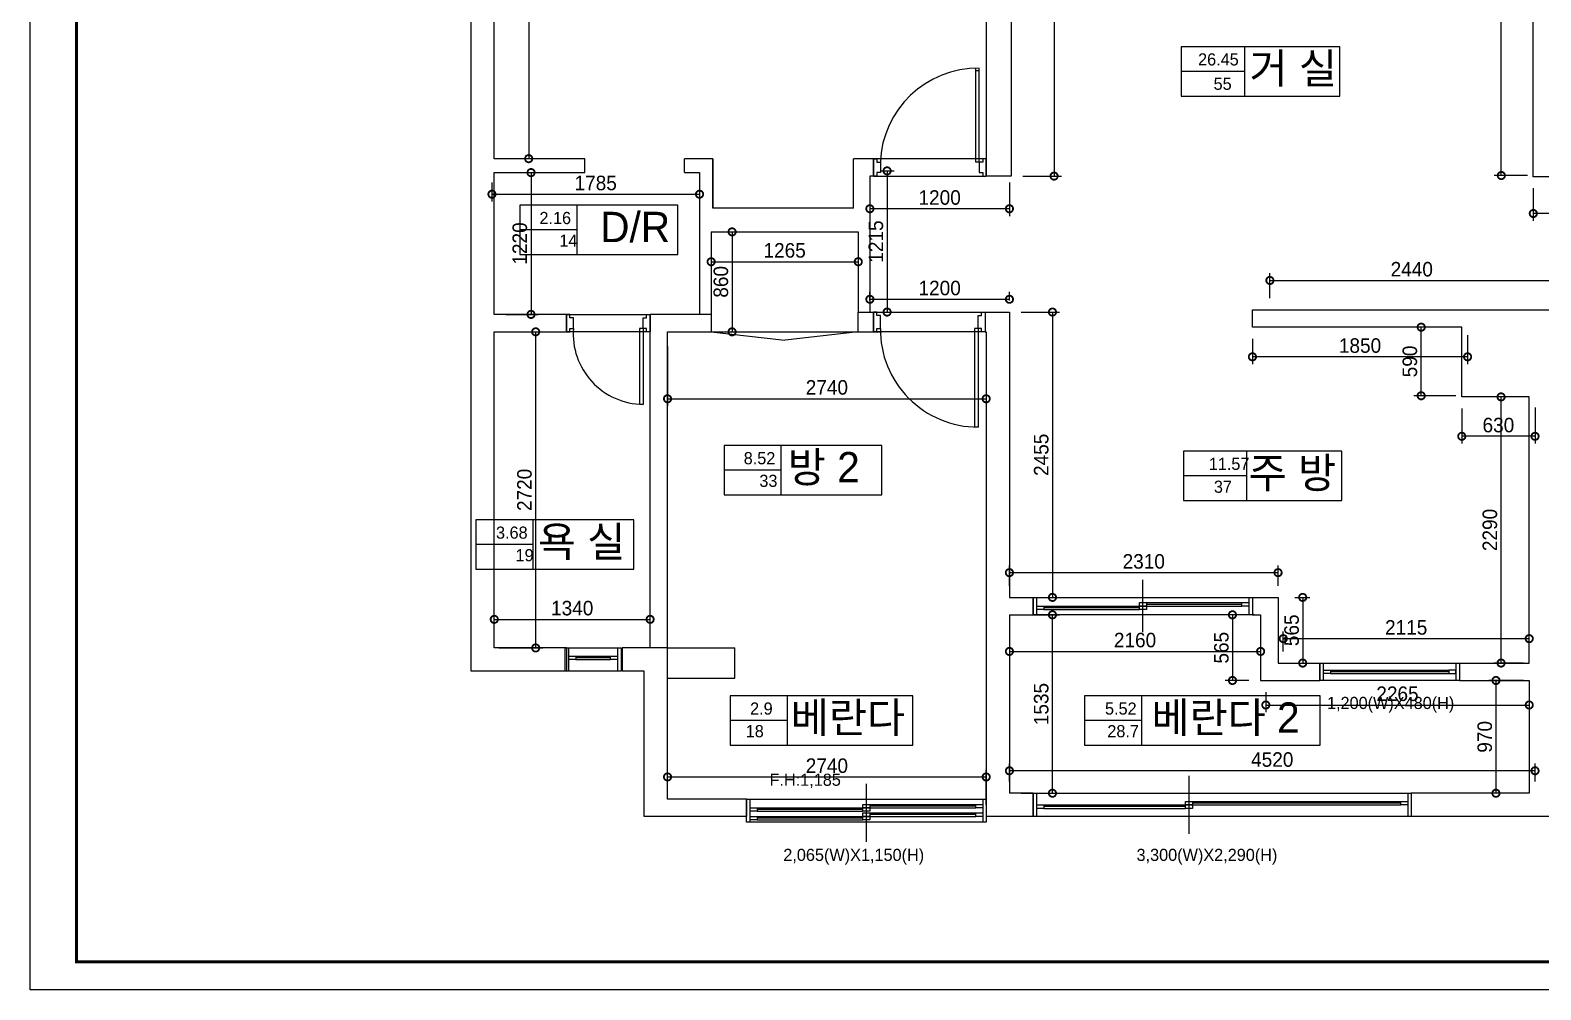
# Model space of a CAD drawing. Header units: inches. Extents: x 88414 to 587042, y -693500 to 27778.
# Drawn here: x 88414 to 101404, y -3468 to 4789 of the extents above; entities that cross this region are included whole.
import ezdxf

# ---------------------------------------------------------------- set-up
doc = ezdxf.new("R2010")
doc.units = ezdxf.units.IN
doc.header["$LTSCALE"] = 50
doc.header["$MEASUREMENT"] = 0
for name, color, linetype in [('TB', 7, 'Continuous'), ('가구', 1, 'Continuous'), ('도면층2', 2, 'Continuous'), ('도면층4', 4, 'Continuous'), ('도면층5', 5, 'Continuous'), ('도면층8', 8, 'Continuous'), ('치수', 7, 'Continuous'), ('텍스트', 4, 'Continuous')]:
    doc.layers.add(name, color=color, linetype=linetype)
doc.styles.add('스타일1', font='HY울릉도M.TTF')
doc.styles.add('휴먼엑스포', font='Expo M.ttf')
doc.dimstyles.new('50', dxfattribs={"dimscale": 50, "dimtxt": 2.5, "dimasz": 2.5, "dimexe": 1.25, "dimexo": 2, "dimtad": 1, "dimtxsty": '스타일1', "dimblk": 'DOTSMALL', "dimcen": 2.5, "dimclrd": 1, "dimclre": 1, "dimclrt": 2, "dimadec": 0, "dimazin": 0, "dimtfac": 1, "dimtix": 1, "dimtmove": 0, "dimatfit": 3, "dimldrblk": 'DOTSMALL', "dimfxl": 0, "dimarcsym": 0})

# ---------------------------------------------------------------- blocks, each defined once
blk = doc.blocks.new('_DOTSMALL')
at = {"color": 0, "linetype": 'ByBlock', "const_width": 0.5}
blk.add_lwpolyline([(-0.0625, 0, 1), (0.0625, 0, 1)], format="xyb", close=True, dxfattribs=at)
blk = doc.blocks.new('*D11')
at = {"layer": 'Defpoints', "color": 0}
for p in [(101340, 3529), (102980, 3539), (101340, 3212)]:
    blk.add_point(p, dxfattribs=at)
at = {"layer": '치수', "color": 1, "lineweight": -2}
for p, q in [((101340, 3429), (101340, 3150)), ((102980, 3439), (102980, 3150)), ((102980, 3212), (101340, 3212))]:
    blk.add_line(p, q, dxfattribs=at)
at = {"layer": '치수', "color": 1, "lineweight": -2, "xscale": 125, "yscale": 125, "zscale": 125, "rotation": 180}
blk.add_blockref('_DOTSMALL', (101340, 3212), dxfattribs=at)
at = {"layer": '치수', "color": 1, "lineweight": -2, "xscale": 125, "yscale": 125, "zscale": 125}
blk.add_blockref('_DOTSMALL', (102980, 3212), dxfattribs=at)
at = {"layer": '치수', "color": 2, "insert": (102160, 3309), "char_height": 125, "attachment_point": 5, "style": '스타일1'}
blk.add_mtext('1640', dxfattribs=at)
blk = doc.blocks.new('*D12')
at = {"layer": 'Defpoints', "color": 0}
for p in [(101065, 7019), (101340, 7019), (101390, 3539)]:
    blk.add_point(p, dxfattribs=at)
at = {"layer": '치수', "color": 1, "lineweight": -2}
for p, q in [((101240, 7019), (101003, 7019)), ((101065, 3539), (101065, 7019)), ((101290, 3539), (101003, 3539))]:
    blk.add_line(p, q, dxfattribs=at)
at = {"layer": '치수', "color": 1, "lineweight": -2, "xscale": 125, "yscale": 125, "zscale": 125}
for p, rotation in [((101065, 7019), 90), ((101065, 3539), 270)]:
    blk.add_blockref('_DOTSMALL', p, dxfattribs=dict(at, rotation=rotation))
at = {"layer": '치수', "color": 2, "insert": (100969, 5279), "char_height": 125, "attachment_point": 5, "rotation": 90, "style": '스타일1'}
blk.add_mtext('3480', dxfattribs=at)
blk = doc.blocks.new('*D14')
at = {"layer": 'Defpoints', "color": 0}
for p in [(96835, 7019), (96850, 3534), (97219, 3534)]:
    blk.add_point(p, dxfattribs=at)
at = {"layer": '치수', "color": 1, "lineweight": -2}
for p, q in [((96935, 7019), (97282, 7019)), ((97219, 7019), (97219, 3534)), ((96950, 3534), (97282, 3534))]:
    blk.add_line(p, q, dxfattribs=at)
at = {"layer": '치수', "color": 1, "lineweight": -2, "xscale": 125, "yscale": 125, "zscale": 125}
for p, rotation in [((97219, 7019), 90), ((97219, 3534), 270)]:
    blk.add_blockref('_DOTSMALL', p, dxfattribs=dict(at, rotation=rotation))
at = {"layer": '치수', "color": 2, "insert": (97123, 5276), "char_height": 125, "attachment_point": 5, "rotation": 90, "style": '스타일1'}
blk.add_mtext('3485', dxfattribs=at)
blk = doc.blocks.new('*D15')
at = {"layer": 'Defpoints', "color": 0}
for p in [(95635, 3534), (96835, 3579), (95635, 3253)]:
    blk.add_point(p, dxfattribs=at)
at = {"layer": '치수', "color": 1, "lineweight": -2}
for p, q in [((95635, 3434), (95635, 3190)), ((96835, 3479), (96835, 3190)), ((96835, 3253), (95635, 3253))]:
    blk.add_line(p, q, dxfattribs=at)
at = {"layer": '치수', "color": 1, "lineweight": -2, "xscale": 125, "yscale": 125, "zscale": 125, "rotation": 180}
blk.add_blockref('_DOTSMALL', (95635, 3253), dxfattribs=at)
at = {"layer": '치수', "color": 1, "lineweight": -2, "xscale": 125, "yscale": 125, "zscale": 125}
blk.add_blockref('_DOTSMALL', (96835, 3253), dxfattribs=at)
at = {"layer": '치수', "color": 2, "insert": (96235, 3349), "char_height": 125, "attachment_point": 5, "style": '스타일1'}
blk.add_mtext('1200', dxfattribs=at)
blk = doc.blocks.new('*D16')
at = {"layer": 'Defpoints', "color": 0}
for p in [(95635, 3579), (95666, 2364), (95783, 2364)]:
    blk.add_point(p, dxfattribs=at)
at = {"layer": '치수', "color": 1, "lineweight": -2}
for p, q in [((95735, 3579), (95845, 3579)), ((95783, 3579), (95783, 2364)), ((95766, 2364), (95845, 2364))]:
    blk.add_line(p, q, dxfattribs=at)
at = {"layer": '치수', "color": 1, "lineweight": -2, "xscale": 125, "yscale": 125, "zscale": 125}
for p, rotation in [((95783, 3579), 90), ((95783, 2364), 270)]:
    blk.add_blockref('_DOTSMALL', p, dxfattribs=dict(at, rotation=rotation))
at = {"layer": '치수', "color": 2, "insert": (95687, 2971), "char_height": 125, "attachment_point": 5, "rotation": 90, "style": '스타일1'}
blk.add_mtext('1215', dxfattribs=at)
blk = doc.blocks.new('*D17')
at = {"layer": 'Defpoints', "color": 0}
for p in [(96835, 2474), (95635, 2364), (96835, 2364)]:
    blk.add_point(p, dxfattribs=at)
at = {"layer": '치수', "color": 1, "lineweight": -2}
for p, q in [((95635, 2464), (95635, 2537)), ((95635, 2474), (96835, 2474)), ((96835, 2464), (96835, 2537))]:
    blk.add_line(p, q, dxfattribs=at)
at = {"layer": '치수', "color": 1, "lineweight": -2, "xscale": 125, "yscale": 125, "zscale": 125, "rotation": 180}
blk.add_blockref('_DOTSMALL', (95635, 2474), dxfattribs=at)
at = {"layer": '치수', "color": 1, "lineweight": -2, "xscale": 125, "yscale": 125, "zscale": 125}
blk.add_blockref('_DOTSMALL', (96835, 2474), dxfattribs=at)
at = {"layer": '치수', "color": 2, "insert": (96235, 2570), "char_height": 125, "attachment_point": 5, "style": '스타일1'}
blk.add_mtext('1200', dxfattribs=at)
blk = doc.blocks.new('*D18')
at = {"layer": 'Defpoints', "color": 0}
for p in [(96835, 2364), (96835, -91), (97205, -91)]:
    blk.add_point(p, dxfattribs=at)
at = {"layer": '치수', "color": 1, "lineweight": -2}
for p, q in [((96935, 2364), (97267, 2364)), ((97205, 2364), (97205, -91)), ((96935, -91), (97267, -91))]:
    blk.add_line(p, q, dxfattribs=at)
at = {"layer": '치수', "color": 1, "lineweight": -2, "xscale": 125, "yscale": 125, "zscale": 125}
for p, rotation in [((97205, 2364), 90), ((97205, -91), 270)]:
    blk.add_blockref('_DOTSMALL', p, dxfattribs=dict(at, rotation=rotation))
at = {"layer": '치수', "color": 2, "insert": (97109, 1136), "char_height": 125, "attachment_point": 5, "rotation": 90, "style": '스타일1'}
blk.add_mtext('2455', dxfattribs=at)
blk = doc.blocks.new('*D19')
at = {"layer": 'Defpoints', "color": 0}
for p in [(99145, 122), (96835, -91), (99145, -91)]:
    blk.add_point(p, dxfattribs=at)
at = {"layer": '치수', "color": 1, "lineweight": -2}
for p, q in [((96835, 9), (96835, 184)), ((99145, 9), (99145, 184)), ((96835, 122), (99145, 122))]:
    blk.add_line(p, q, dxfattribs=at)
at = {"layer": '치수', "color": 1, "lineweight": -2, "xscale": 125, "yscale": 125, "zscale": 125, "rotation": 180}
blk.add_blockref('_DOTSMALL', (96835, 122), dxfattribs=at)
at = {"layer": '치수', "color": 1, "lineweight": -2, "xscale": 125, "yscale": 125, "zscale": 125}
blk.add_blockref('_DOTSMALL', (99145, 122), dxfattribs=at)
at = {"layer": '치수', "color": 2, "insert": (97990, 218), "char_height": 125, "attachment_point": 5, "style": '스타일1'}
blk.add_mtext('2310', dxfattribs=at)
blk = doc.blocks.new('*D20')
at = {"layer": 'Defpoints', "color": 0}
for p in [(99190, -91), (99145, -656), (99357, -656)]:
    blk.add_point(p, dxfattribs=at)
at = {"layer": '치수', "color": 1, "lineweight": -2}
for p, q in [((99290, -91), (99419, -91)), ((99357, -91), (99357, -656)), ((99245, -656), (99419, -656))]:
    blk.add_line(p, q, dxfattribs=at)
at = {"layer": '치수', "color": 1, "lineweight": -2, "xscale": 125, "yscale": 125, "zscale": 125}
for p, rotation in [((99357, -91), 90), ((99357, -656), 270)]:
    blk.add_blockref('_DOTSMALL', p, dxfattribs=dict(at, rotation=rotation))
at = {"layer": '치수', "color": 2, "insert": (99262, -374), "char_height": 125, "attachment_point": 5, "rotation": 90, "style": '스타일1'}
blk.add_mtext('565', dxfattribs=at)
blk = doc.blocks.new('*D21')
at = {"layer": 'Defpoints', "color": 0}
for p in [(101305, -446), (99190, -656), (101305, -656)]:
    blk.add_point(p, dxfattribs=at)
at = {"layer": '치수', "color": 1, "lineweight": -2}
for p, q in [((99190, -556), (99190, -384)), ((101305, -556), (101305, -384)), ((99190, -446), (101305, -446))]:
    blk.add_line(p, q, dxfattribs=at)
at = {"layer": '치수', "color": 1, "lineweight": -2, "xscale": 125, "yscale": 125, "zscale": 125, "rotation": 180}
blk.add_blockref('_DOTSMALL', (99190, -446), dxfattribs=at)
at = {"layer": '치수', "color": 1, "lineweight": -2, "xscale": 125, "yscale": 125, "zscale": 125}
blk.add_blockref('_DOTSMALL', (101305, -446), dxfattribs=at)
at = {"layer": '치수', "color": 2, "insert": (100247, -350), "char_height": 125, "attachment_point": 5, "style": '스타일1'}
blk.add_mtext('2115', dxfattribs=at)
blk = doc.blocks.new('*D22')
at = {"layer": 'Defpoints', "color": 0}
for p in [(101063, 1634), (101305, 1634), (101355, -656)]:
    blk.add_point(p, dxfattribs=at)
at = {"layer": '치수', "color": 1, "lineweight": -2}
for p, q in [((101205, 1634), (101000, 1634)), ((101063, -656), (101063, 1634)), ((101255, -656), (101000, -656))]:
    blk.add_line(p, q, dxfattribs=at)
at = {"layer": '치수', "color": 1, "lineweight": -2, "xscale": 125, "yscale": 125, "zscale": 125}
for p, rotation in [((101063, 1634), 90), ((101063, -656), 270)]:
    blk.add_blockref('_DOTSMALL', p, dxfattribs=dict(at, rotation=rotation))
at = {"layer": '치수', "color": 2, "insert": (100967, 489), "char_height": 125, "attachment_point": 5, "rotation": 90, "style": '스타일1'}
blk.add_mtext('2290', dxfattribs=at)
blk = doc.blocks.new('*D23')
at = {"layer": 'Defpoints', "color": 0}
for p in [(100725, 1634), (101355, 1644), (100725, 1295)]:
    blk.add_point(p, dxfattribs=at)
at = {"layer": '치수', "color": 1, "lineweight": -2}
for p, q in [((100725, 1534), (100725, 1233)), ((101355, 1544), (101355, 1233)), ((101355, 1295), (100725, 1295))]:
    blk.add_line(p, q, dxfattribs=at)
at = {"layer": '치수', "color": 1, "lineweight": -2, "xscale": 125, "yscale": 125, "zscale": 125, "rotation": 180}
blk.add_blockref('_DOTSMALL', (100725, 1295), dxfattribs=at)
at = {"layer": '치수', "color": 1, "lineweight": -2, "xscale": 125, "yscale": 125, "zscale": 125}
blk.add_blockref('_DOTSMALL', (101355, 1295), dxfattribs=at)
at = {"layer": '치수', "color": 2, "insert": (101040, 1391), "char_height": 125, "attachment_point": 5, "style": '스타일1'}
blk.add_mtext('630', dxfattribs=at)
blk = doc.blocks.new('*D24')
at = {"layer": 'Defpoints', "color": 0}
for p in [(100376, 2234), (100725, 2234), (100775, 1644)]:
    blk.add_point(p, dxfattribs=at)
at = {"layer": '치수', "color": 1, "lineweight": -2}
for p, q in [((100625, 2234), (100313, 2234)), ((100376, 1644), (100376, 2234)), ((100675, 1644), (100313, 1644))]:
    blk.add_line(p, q, dxfattribs=at)
at = {"layer": '치수', "color": 1, "lineweight": -2, "xscale": 125, "yscale": 125, "zscale": 125}
for p, rotation in [((100376, 2234), 90), ((100376, 1644), 270)]:
    blk.add_blockref('_DOTSMALL', p, dxfattribs=dict(at, rotation=rotation))
at = {"layer": '치수', "color": 2, "insert": (100279, 1939), "char_height": 125, "attachment_point": 5, "rotation": 90, "style": '스타일1'}
blk.add_mtext('590', dxfattribs=at)
blk = doc.blocks.new('*D25')
at = {"layer": 'Defpoints', "color": 0}
for p in [(98925, 2234), (100775, 2264), (98925, 1979)]:
    blk.add_point(p, dxfattribs=at)
at = {"layer": '치수', "color": 1, "lineweight": -2}
for p, q in [((98925, 2134), (98925, 1916)), ((100775, 2164), (100775, 1916)), ((100775, 1979), (98925, 1979))]:
    blk.add_line(p, q, dxfattribs=at)
at = {"layer": '치수', "color": 1, "lineweight": -2, "xscale": 125, "yscale": 125, "zscale": 125, "rotation": 180}
blk.add_blockref('_DOTSMALL', (98925, 1979), dxfattribs=at)
at = {"layer": '치수', "color": 1, "lineweight": -2, "xscale": 125, "yscale": 125, "zscale": 125}
blk.add_blockref('_DOTSMALL', (100775, 1979), dxfattribs=at)
at = {"layer": '치수', "color": 2, "insert": (99850, 2075), "char_height": 125, "attachment_point": 5, "style": '스타일1'}
blk.add_mtext('1850', dxfattribs=at)
blk = doc.blocks.new('*D26')
at = {"layer": 'Defpoints', "color": 0}
for p in [(101515, 2636), (99075, 2384), (101515, 2384)]:
    blk.add_point(p, dxfattribs=at)
at = {"layer": '치수', "color": 1, "lineweight": -2}
for p, q in [((99075, 2484), (99075, 2698)), ((99075, 2636), (101515, 2636)), ((101515, 2484), (101515, 2698))]:
    blk.add_line(p, q, dxfattribs=at)
at = {"layer": '치수', "color": 1, "lineweight": -2, "xscale": 125, "yscale": 125, "zscale": 125, "rotation": 180}
blk.add_blockref('_DOTSMALL', (99075, 2636), dxfattribs=at)
at = {"layer": '치수', "color": 1, "lineweight": -2, "xscale": 125, "yscale": 125, "zscale": 125}
blk.add_blockref('_DOTSMALL', (101515, 2636), dxfattribs=at)
at = {"layer": '치수', "color": 2, "insert": (100295, 2732), "char_height": 125, "attachment_point": 5, "style": '스타일1'}
blk.add_mtext('2440', dxfattribs=at)
blk = doc.blocks.new('*D33')
at = {"layer": 'Defpoints', "color": 0}
for p in [(92405, 7019), (92405, 3684), (92701, 3684)]:
    blk.add_point(p, dxfattribs=at)
at = {"layer": '치수', "color": 1, "lineweight": -2}
for p, q in [((92505, 7019), (92763, 7019)), ((92701, 7019), (92701, 3684)), ((92505, 3684), (92763, 3684))]:
    blk.add_line(p, q, dxfattribs=at)
at = {"layer": '치수', "color": 1, "lineweight": -2, "xscale": 125, "yscale": 125, "zscale": 125}
for p, rotation in [((92701, 7019), 90), ((92701, 3684), 270)]:
    blk.add_blockref('_DOTSMALL', p, dxfattribs=dict(at, rotation=rotation))
at = {"layer": '치수', "color": 2, "insert": (92605, 5351), "char_height": 125, "attachment_point": 5, "rotation": 90, "style": '스타일1'}
blk.add_mtext('3335', dxfattribs=at)
blk = doc.blocks.new('*D34')
at = {"layer": 'Defpoints', "color": 0}
for p in [(92405, 3564), (92405, 2344), (92721, 2344)]:
    blk.add_point(p, dxfattribs=at)
at = {"layer": '치수', "color": 1, "lineweight": -2}
for p, q in [((92505, 3564), (92783, 3564)), ((92721, 3564), (92721, 2344)), ((92505, 2344), (92783, 2344))]:
    blk.add_line(p, q, dxfattribs=at)
at = {"layer": '치수', "color": 1, "lineweight": -2, "xscale": 125, "yscale": 125, "zscale": 125}
for p, rotation in [((92721, 3564), 90), ((92721, 2344), 270)]:
    blk.add_blockref('_DOTSMALL', p, dxfattribs=dict(at, rotation=rotation))
at = {"layer": '치수', "color": 2, "insert": (92625, 2954), "char_height": 125, "attachment_point": 5, "rotation": 90, "style": '스타일1'}
blk.add_mtext('1220', dxfattribs=at)
blk = doc.blocks.new('*D35')
at = {"layer": 'Defpoints', "color": 0}
for p in [(92385, 3579), (94170, 3564), (94170, 3378)]:
    blk.add_point(p, dxfattribs=at)
at = {"layer": '치수', "color": 1, "lineweight": -2}
for p, q in [((92385, 3479), (92385, 3316)), ((92385, 3378), (94170, 3378)), ((94170, 3464), (94170, 3316))]:
    blk.add_line(p, q, dxfattribs=at)
at = {"layer": '치수', "color": 1, "lineweight": -2, "xscale": 125, "yscale": 125, "zscale": 125, "rotation": 180}
blk.add_blockref('_DOTSMALL', (92385, 3378), dxfattribs=at)
at = {"layer": '치수', "color": 1, "lineweight": -2, "xscale": 125, "yscale": 125, "zscale": 125}
blk.add_blockref('_DOTSMALL', (94170, 3378), dxfattribs=at)
at = {"layer": '치수', "color": 2, "insert": (93277, 3474), "char_height": 125, "attachment_point": 5, "style": '스타일1'}
blk.add_mtext('1785', dxfattribs=at)
blk = doc.blocks.new('*D36')
at = {"layer": 'Defpoints', "color": 0}
for p in [(93895, 2169), (96635, 2194), (96635, 1618)]:
    blk.add_point(p, dxfattribs=at)
at = {"layer": '치수', "color": 1, "lineweight": -2}
for p, q in [((96635, 2094), (96635, 1556)), ((93895, 2069), (93895, 1556)), ((93895, 1618), (96635, 1618))]:
    blk.add_line(p, q, dxfattribs=at)
at = {"layer": '치수', "color": 1, "lineweight": -2, "xscale": 125, "yscale": 125, "zscale": 125, "rotation": 180}
blk.add_blockref('_DOTSMALL', (93895, 1618), dxfattribs=at)
at = {"layer": '치수', "color": 1, "lineweight": -2, "xscale": 125, "yscale": 125, "zscale": 125}
blk.add_blockref('_DOTSMALL', (96635, 1618), dxfattribs=at)
at = {"layer": '치수', "color": 2, "insert": (95265, 1715), "char_height": 125, "attachment_point": 5, "style": '스타일1'}
blk.add_mtext('2740', dxfattribs=at)
blk = doc.blocks.new('*D37')
at = {"layer": 'Defpoints', "color": 0}
for p in [(94270, 3054), (95535, 3054), (95535, 2797)]:
    blk.add_point(p, dxfattribs=at)
at = {"layer": '치수', "color": 1, "lineweight": -2}
for p, q in [((94270, 2954), (94270, 2735)), ((95535, 2954), (95535, 2735)), ((94270, 2797), (95535, 2797))]:
    blk.add_line(p, q, dxfattribs=at)
at = {"layer": '치수', "color": 1, "lineweight": -2, "xscale": 125, "yscale": 125, "zscale": 125, "rotation": 180}
blk.add_blockref('_DOTSMALL', (94270, 2797), dxfattribs=at)
at = {"layer": '치수', "color": 1, "lineweight": -2, "xscale": 125, "yscale": 125, "zscale": 125}
blk.add_blockref('_DOTSMALL', (95535, 2797), dxfattribs=at)
at = {"layer": '치수', "color": 2, "insert": (94902, 2894), "char_height": 125, "attachment_point": 5, "style": '스타일1'}
blk.add_mtext('1265', dxfattribs=at)
blk = doc.blocks.new('*D38')
at = {"layer": 'Defpoints', "color": 0}
for p in [(94305, 3054), (94270, 2194), (94450, 2194)]:
    blk.add_point(p, dxfattribs=at)
at = {"layer": '치수', "color": 1, "lineweight": -2}
for p, q in [((94405, 3054), (94513, 3054)), ((94450, 3054), (94450, 2194)), ((94370, 2194), (94513, 2194))]:
    blk.add_line(p, q, dxfattribs=at)
at = {"layer": '치수', "color": 1, "lineweight": -2, "xscale": 125, "yscale": 125, "zscale": 125}
for p, rotation in [((94450, 3054), 90), ((94450, 2194), 270)]:
    blk.add_blockref('_DOTSMALL', p, dxfattribs=dict(at, rotation=rotation))
at = {"layer": '치수', "color": 2, "insert": (94354, 2624), "char_height": 125, "attachment_point": 5, "rotation": 90, "style": '스타일1'}
blk.add_mtext('860', dxfattribs=at)
blk = doc.blocks.new('*D39')
at = {"layer": 'Defpoints', "color": 0}
for p in [(93745, -280), (92405, -526), (93745, -526)]:
    blk.add_point(p, dxfattribs=at)
at = {"layer": '치수', "color": 1, "lineweight": -2}
for p, q in [((92405, -426), (92405, -217)), ((93745, -426), (93745, -217)), ((92405, -280), (93745, -280))]:
    blk.add_line(p, q, dxfattribs=at)
at = {"layer": '치수', "color": 1, "lineweight": -2, "xscale": 125, "yscale": 125, "zscale": 125, "rotation": 180}
blk.add_blockref('_DOTSMALL', (92405, -280), dxfattribs=at)
at = {"layer": '치수', "color": 1, "lineweight": -2, "xscale": 125, "yscale": 125, "zscale": 125}
blk.add_blockref('_DOTSMALL', (93745, -280), dxfattribs=at)
at = {"layer": '치수', "color": 2, "insert": (93075, -184), "char_height": 125, "attachment_point": 5, "style": '스타일1'}
blk.add_mtext('1340', dxfattribs=at)
blk = doc.blocks.new('*D40')
at = {"layer": 'Defpoints', "color": 0}
for p in [(92405, 2194), (92761, 2194), (92345, -526)]:
    blk.add_point(p, dxfattribs=at)
at = {"layer": '치수', "color": 1, "lineweight": -2}
for p, q in [((92505, 2194), (92823, 2194)), ((92761, -526), (92761, 2194)), ((92445, -526), (92823, -526))]:
    blk.add_line(p, q, dxfattribs=at)
at = {"layer": '치수', "color": 1, "lineweight": -2, "xscale": 125, "yscale": 125, "zscale": 125}
for p, rotation in [((92761, 2194), 90), ((92761, -526), 270)]:
    blk.add_blockref('_DOTSMALL', p, dxfattribs=dict(at, rotation=rotation))
at = {"layer": '치수', "color": 2, "insert": (92665, 834), "char_height": 125, "attachment_point": 5, "rotation": 90, "style": '스타일1'}
blk.add_mtext('2720', dxfattribs=at)
blk = doc.blocks.new('*D41')
at = {"layer": 'Defpoints', "color": 0}
for p in [(96635, -1636), (93895, -1826), (96635, -1976)]:
    blk.add_point(p, dxfattribs=at)
at = {"layer": '치수', "color": 1, "lineweight": -2}
for p, q in [((93895, -1726), (93895, -1574)), ((93895, -1636), (96635, -1636)), ((96635, -1876), (96635, -1574))]:
    blk.add_line(p, q, dxfattribs=at)
at = {"layer": '치수', "color": 1, "lineweight": -2, "xscale": 125, "yscale": 125, "zscale": 125, "rotation": 180}
blk.add_blockref('_DOTSMALL', (93895, -1636), dxfattribs=at)
at = {"layer": '치수', "color": 1, "lineweight": -2, "xscale": 125, "yscale": 125, "zscale": 125}
blk.add_blockref('_DOTSMALL', (96635, -1636), dxfattribs=at)
at = {"layer": '치수', "color": 2, "insert": (95265, -1540), "char_height": 125, "attachment_point": 5, "style": '스타일1'}
blk.add_mtext('2740', dxfattribs=at)
blk = doc.blocks.new('*D42')
at = {"layer": 'Defpoints', "color": 0}
for p in [(96835, -241), (97205, -241), (96835, -1776)]:
    blk.add_point(p, dxfattribs=at)
at = {"layer": '치수', "color": 1, "lineweight": -2}
for p, q in [((96935, -241), (97267, -241)), ((97205, -1776), (97205, -241)), ((96935, -1776), (97267, -1776))]:
    blk.add_line(p, q, dxfattribs=at)
at = {"layer": '치수', "color": 1, "lineweight": -2, "xscale": 125, "yscale": 125, "zscale": 125}
for p, rotation in [((97205, -241), 90), ((97205, -1776), 270)]:
    blk.add_blockref('_DOTSMALL', p, dxfattribs=dict(at, rotation=rotation))
at = {"layer": '치수', "color": 2, "insert": (97109, -1009), "char_height": 125, "attachment_point": 5, "rotation": 90, "style": '스타일1'}
blk.add_mtext('1535', dxfattribs=at)
blk = doc.blocks.new('*D43')
at = {"layer": 'Defpoints', "color": 0}
for p in [(96835, -241), (98995, -241), (98995, -556)]:
    blk.add_point(p, dxfattribs=at)
at = {"layer": '치수', "color": 1, "lineweight": -2}
for p, q in [((96835, -341), (96835, -618)), ((98995, -341), (98995, -618)), ((96835, -556), (98995, -556))]:
    blk.add_line(p, q, dxfattribs=at)
at = {"layer": '치수', "color": 1, "lineweight": -2, "xscale": 125, "yscale": 125, "zscale": 125, "rotation": 180}
blk.add_blockref('_DOTSMALL', (96835, -556), dxfattribs=at)
at = {"layer": '치수', "color": 1, "lineweight": -2, "xscale": 125, "yscale": 125, "zscale": 125}
blk.add_blockref('_DOTSMALL', (98995, -556), dxfattribs=at)
at = {"layer": '치수', "color": 2, "insert": (97915, -459), "char_height": 125, "attachment_point": 5, "style": '스타일1'}
blk.add_mtext('2160', dxfattribs=at)
blk = doc.blocks.new('*D44')
at = {"layer": 'Defpoints', "color": 0}
for p in [(99040, -241), (98753, -806), (98995, -806)]:
    blk.add_point(p, dxfattribs=at)
at = {"layer": '치수', "color": 1, "lineweight": -2}
for p, q in [((98940, -241), (98691, -241)), ((98753, -241), (98753, -806)), ((98895, -806), (98691, -806))]:
    blk.add_line(p, q, dxfattribs=at)
at = {"layer": '치수', "color": 1, "lineweight": -2, "xscale": 125, "yscale": 125, "zscale": 125}
for p, rotation in [((98753, -241), 90), ((98753, -806), 270)]:
    blk.add_blockref('_DOTSMALL', p, dxfattribs=dict(at, rotation=rotation))
at = {"layer": '치수', "color": 2, "insert": (98658, -524), "char_height": 125, "attachment_point": 5, "rotation": 90, "style": '스타일1'}
blk.add_mtext('565', dxfattribs=at)
blk = doc.blocks.new('*D45')
at = {"layer": 'Defpoints', "color": 0}
for p in [(99040, -806), (101305, -806), (101305, -1017)]:
    blk.add_point(p, dxfattribs=at)
at = {"layer": '치수', "color": 1, "lineweight": -2}
for p, q in [((99040, -906), (99040, -1079)), ((101305, -906), (101305, -1079)), ((99040, -1017), (101305, -1017))]:
    blk.add_line(p, q, dxfattribs=at)
at = {"layer": '치수', "color": 1, "lineweight": -2, "xscale": 125, "yscale": 125, "zscale": 125, "rotation": 180}
blk.add_blockref('_DOTSMALL', (99040, -1017), dxfattribs=at)
at = {"layer": '치수', "color": 1, "lineweight": -2, "xscale": 125, "yscale": 125, "zscale": 125}
blk.add_blockref('_DOTSMALL', (101305, -1017), dxfattribs=at)
at = {"layer": '치수', "color": 2, "insert": (100172, -921), "char_height": 125, "attachment_point": 5, "style": '스타일1'}
blk.add_mtext('2265', dxfattribs=at)
blk = doc.blocks.new('*D46')
at = {"layer": 'Defpoints', "color": 0}
for p in [(101355, -806), (101019, -1776), (101305, -1776)]:
    blk.add_point(p, dxfattribs=at)
at = {"layer": '치수', "color": 1, "lineweight": -2}
for p, q in [((101255, -806), (100957, -806)), ((101019, -806), (101019, -1776)), ((101205, -1776), (100957, -1776))]:
    blk.add_line(p, q, dxfattribs=at)
at = {"layer": '치수', "color": 1, "lineweight": -2, "xscale": 125, "yscale": 125, "zscale": 125}
for p, rotation in [((101019, -806), 90), ((101019, -1776), 270)]:
    blk.add_blockref('_DOTSMALL', p, dxfattribs=dict(at, rotation=rotation))
at = {"layer": '치수', "color": 2, "insert": (100923, -1291), "char_height": 125, "attachment_point": 5, "rotation": 90, "style": '스타일1'}
blk.add_mtext('970', dxfattribs=at)
blk = doc.blocks.new('*D47')
at = {"layer": 'Defpoints', "color": 0}
for p in [(96835, -1583), (96835, -1776), (101355, -1776)]:
    blk.add_point(p, dxfattribs=at)
at = {"layer": '치수', "color": 1, "lineweight": -2}
for p, q in [((96835, -1676), (96835, -1520)), ((101355, -1676), (101355, -1520)), ((101355, -1583), (96835, -1583))]:
    blk.add_line(p, q, dxfattribs=at)
at = {"layer": '치수', "color": 1, "lineweight": -2, "xscale": 125, "yscale": 125, "zscale": 125, "rotation": 180}
blk.add_blockref('_DOTSMALL', (96835, -1583), dxfattribs=at)
at = {"layer": '치수', "color": 1, "lineweight": -2, "xscale": 125, "yscale": 125, "zscale": 125}
blk.add_blockref('_DOTSMALL', (101355, -1583), dxfattribs=at)
at = {"layer": '치수', "color": 2, "insert": (99095, -1487), "char_height": 125, "attachment_point": 5, "style": '스타일1'}
blk.add_mtext('4520', dxfattribs=at)

msp = doc.modelspace()

# ---------------------------------------------------------------- linework, layer by layer
at = {"layer": 'TB', "const_width": 25.945}
msp.add_lwpolyline([(88811.223, -3227.988), (109307.473, -3227.988), (109307.473, 10382.388), (88811.223, 10382.388)], close=True, dxfattribs=at)
at = {"layer": '가구'}
msp.add_lwpolyline([(88414.193, 10711.743), (109680.85, 10711.743), (109680.85, -3467.52), (88414.193, -3467.52)], close=True, dxfattribs=at)
at = {"layer": '도면층2'}
for p, q in [((92204.947, -726.283), (92204.947, 8358.717)), ((92404.947, 3683.717), (92404.947, 7018.717)), ((96634.947, 7018.717), (96634.947, 3533.717)), ((96849.947, 7018.717), (96849.947, 3533.717)), ((101339.947, 3528.717), (101339.947, 7018.717)), ((93184.947, 3683.717), (92404.947, 3683.717)), ((93184.947, 3563.717), (93184.947, 3683.717)), ((94284.947, 3683.717), (94039.947, 3683.717)), ((94039.947, 3563.717), (94039.947, 3683.717)), ((94284.947, 3258.717), (94284.947, 3683.717)), ((94284.947, 3683.717), (94284.947, 3258.717)), ((95494.947, 3258.717), (95494.947, 3683.717)), ((95664.947, 3683.717), (95494.947, 3683.717)), ((95664.947, 3683.717), (95664.947, 3533.717)), ((92404.947, 3563.717), (93184.947, 3563.717)), ((92404.947, 2343.717), (92404.947, 3563.717)), ((94039.947, 3563.717), (94169.947, 3563.717)), ((94169.947, 3563.717), (94169.947, 2343.717)), ((95634.947, 3533.717), (95634.947, 2363.717)), ((95664.947, 3533.717), (95634.947, 3533.717)), ((96849.947, 3533.717), (96634.947, 3533.717)), ((101564.947, 3528.717), (101339.947, 3528.717)), ((95494.947, 3258.717), (94284.947, 3258.717)), ((94269.947, 3053.717), (95534.947, 3053.717)), ((94269.947, 3053.717), (94269.947, 2343.717)), ((95534.947, 3053.717), (95534.947, 2363.717)), ((93024.947, 2343.717), (92404.947, 2343.717)), ((93024.947, 2193.717), (93024.947, 2343.717)), ((94269.947, 2343.717), (93744.947, 2343.717)), ((93744.947, 2193.717), (93744.947, 2343.717)), ((93744.947, -526.283), (93744.947, 2343.717)), ((94269.947, 2343.717), (94269.947, 2193.717)), ((95534.947, 2363.717), (95764.947, 2363.717)), ((95534.947, 2193.717), (95534.947, 2363.717)), ((95664.947, 2193.717), (95664.947, 2363.717)), ((96624.947, 2363.717), (96834.947, 2363.717)), ((96624.947, 2363.717), (96624.947, 2193.717)), ((96834.947, 2363.717), (96834.947, -91.283)), ((98924.947, 2233.717), (98924.947, 2383.717)), ((98924.947, 2383.717), (101514.947, 2383.717)), ((100724.947, 2233.717), (98924.947, 2233.717)), ((100724.947, 1633.717), (100724.947, 2233.717)), ((92404.947, -526.283), (92404.947, 2193.717)), ((92404.947, 2193.717), (93024.947, 2193.717)), ((93894.947, 2193.717), (94269.947, 2193.717)), ((93894.947, -526.283), (93894.947, 2193.717)), ((95534.947, 2193.717), (95734.947, 2193.717)), ((96624.947, 2193.717), (96634.947, 2193.717)), ((96634.947, 2193.717), (96634.947, -1976.283)), ((101304.947, 1633.717), (100724.947, 1633.717)), ((101304.947, -656.283), (101304.947, 1633.717)), ((96834.947, -91.283), (97039.947, -91.283)), ((97039.947, -91.283), (97039.947, -241.283)), ((98924.947, -91.283), (98924.947, -241.283)), ((98924.947, -91.283), (99144.947, -91.283)), ((99144.947, -91.283), (99144.947, -656.283)), ((96834.947, -241.283), (97039.947, -241.283)), ((96834.947, -241.283), (96834.947, -1776.283)), ((98924.947, -241.283), (98994.947, -241.283)), ((98994.947, -241.283), (98994.947, -806.283)), ((93024.947, -526.283), (92404.947, -526.283)), ((93024.947, -526.283), (93024.947, -726.283)), ((93894.947, -526.283), (93504.947, -526.283)), ((93504.947, -526.283), (93504.947, -726.283)), ((93894.947, -1826.283), (93894.947, -526.283)), ((93894.947, -526.283), (94474.947, -526.283)), ((94474.947, -786.283), (94474.947, -526.283)), ((93024.947, -726.283), (92204.947, -726.283)), ((93694.947, -726.283), (93504.947, -726.283)), ((93694.947, -1976.283), (93694.947, -726.283)), ((99144.947, -656.283), (99504.947, -656.283)), ((99504.947, -656.283), (99504.947, -806.283)), ((100704.947, -656.283), (100704.947, -806.283)), ((100704.947, -656.283), (101304.947, -656.283)), ((93894.947, -786.283), (94474.947, -786.283)), ((98994.947, -806.283), (99504.947, -806.283)), ((100704.947, -806.283), (101304.947, -806.283)), ((101304.947, -806.283), (101304.947, -1776.283)), ((97039.947, -1776.283), (96834.947, -1776.283)), ((97039.947, -1776.283), (97039.947, -1976.283)), ((101304.947, -1776.283), (100289.947, -1776.283)), ((100289.947, -1776.283), (100289.947, -1976.283)), ((94574.947, -1826.283), (93894.947, -1826.283)), ((94574.947, -1826.283), (94574.947, -1976.283)), ((94574.947, -1976.283), (93694.947, -1976.283)), ((97039.947, -1976.283), (96634.947, -1976.283)), ((101504.947, -1976.283), (100289.947, -1976.283))]:
    msp.add_line(p, q, dxfattribs=at)
at = {"layer": '도면층4'}
for p, q in [((96544.947, 3653.717), (96544.947, 4463.162)), ((96574.947, 4438.717), (96544.947, 4438.717)), ((96574.947, 3653.717), (96574.947, 4463.717)), ((96634.947, 3683.717), (95664.947, 3683.717)), ((95664.947, 3683.717), (95664.947, 3533.717)), ((96574.947, 3653.717), (96544.947, 3653.717)), ((95664.947, 3533.717), (96634.947, 3533.717)), ((93024.947, 2343.717), (93744.947, 2343.717)), ((93024.947, 2193.717), (93024.947, 2343.717)), ((93744.947, 2343.717), (93744.947, 2193.717)), ((93744.947, 2193.717), (93744.947, 2343.717)), ((95664.947, 2363.717), (96624.947, 2363.717)), ((95664.947, 2193.717), (95664.947, 2363.717)), ((93654.947, 2223.717), (93654.947, 1569.273)), ((93684.947, 2223.717), (93654.947, 2223.717)), ((93684.947, 2223.717), (93684.947, 1568.717)), ((96534.947, 2223.717), (96534.947, 1374.273)), ((96564.947, 2223.717), (96534.947, 2223.717)), ((96564.947, 2223.717), (96564.947, 1373.717)), ((93744.947, 2193.717), (93024.947, 2193.717)), ((96624.947, 2193.717), (95664.947, 2193.717)), ((93684.947, 1568.717), (93654.947, 1568.717)), ((96564.947, 1373.717), (96534.947, 1373.717)), ((97982.447, -391.283), (97982.447, 58.717)), ((97039.947, -241.283), (97039.947, -91.283)), ((97039.947, -91.283), (98924.947, -91.283)), ((97069.947, -241.283), (97069.947, -91.283)), ((98894.947, -91.283), (98894.947, -241.283)), ((98924.947, -91.283), (98924.947, -241.283)), ((98924.947, -241.283), (97039.947, -241.283)), ((97952.447, -181.283), (97129.947, -181.283)), ((98834.947, -151.283), (98012.447, -151.283)), ((93014.947, -726.283), (93014.947, -526.283)), ((93014.947, -526.283), (93494.947, -526.283)), ((93044.947, -726.283), (93044.947, -526.283)), ((93404.947, -611.283), (93104.947, -611.283)), ((93464.947, -526.283), (93464.947, -726.283)), ((93494.947, -526.283), (93494.947, -726.283)), ((93494.947, -726.283), (93014.947, -726.283)), ((99504.947, -806.283), (99504.947, -656.283)), ((99504.947, -656.283), (100704.947, -656.283)), ((99534.947, -806.283), (99534.947, -656.283)), ((100614.947, -731.283), (99594.947, -731.283)), ((100674.947, -656.283), (100674.947, -806.283)), ((100704.947, -656.283), (100704.947, -806.283)), ((100704.947, -806.283), (99504.947, -806.283)), ((98379.947, -2126.283), (98379.947, -1626.283)), ((95604.947, -2195.474), (95604.947, -1695.474)), ((97039.947, -1976.283), (97039.947, -1776.283)), ((97039.947, -1776.283), (100289.947, -1776.283)), ((97069.947, -1976.283), (97069.947, -1776.283)), ((100259.947, -1776.283), (100259.947, -1976.283)), ((100289.947, -1776.283), (100289.947, -1976.283)), ((94574.947, -2026.283), (94574.947, -1826.283)), ((94574.947, -1826.283), (96634.947, -1826.283)), ((94604.947, -2026.283), (94604.947, -1826.283)), ((95574.947, -1916.687), (94664.947, -1916.687)), ((96544.947, -1886.687), (95634.947, -1886.687)), ((96604.947, -1826.283), (96604.947, -2026.283)), ((96634.947, -1826.283), (96634.947, -2026.283)), ((98349.947, -1891.283), (97129.947, -1891.283)), ((100199.947, -1861.283), (98409.947, -1861.283)), ((96634.947, -2026.283), (94574.947, -2026.283)), ((95574.947, -1990.474), (94664.947, -1990.474)), ((96544.947, -1960.474), (95634.947, -1960.474)), ((100289.947, -1976.283), (97039.947, -1976.283))]:
    msp.add_line(p, q, dxfattribs=at)
for points in [[(95664.947, 3683.717), (95694.947, 3683.717), (95694.947, 3653.717), (95724.947, 3653.717), (95724.947, 3563.717), (95694.947, 3563.717), (95694.947, 3533.717), (95664.947, 3533.717), (95664.947, 3683.717)], [(96634.947, 3683.717), (96604.947, 3683.717), (96604.947, 3653.717), (96574.947, 3653.717), (96574.947, 3563.717), (96604.947, 3563.717), (96604.947, 3533.717), (96634.947, 3533.717), (96634.947, 3683.717)], [(93024.947, 2193.717), (93054.947, 2193.717), (93054.947, 2223.717), (93084.947, 2223.717), (93084.947, 2313.717), (93054.947, 2313.717), (93054.947, 2343.717), (93024.947, 2343.717), (93024.947, 2193.717)], [(93744.947, 2193.717), (93714.947, 2193.717), (93714.947, 2223.717), (93684.947, 2223.717), (93684.947, 2313.717), (93714.947, 2313.717), (93714.947, 2343.717), (93744.947, 2343.717), (93744.947, 2193.717)], [(95664.947, 2193.717), (95694.947, 2193.717), (95694.947, 2223.717), (95724.947, 2223.717), (95724.947, 2333.717), (95694.947, 2333.717), (95694.947, 2363.717), (95664.947, 2363.717), (95664.947, 2193.717)], [(96624.947, 2193.717), (96594.947, 2193.717), (96594.947, 2223.717), (96564.947, 2223.717), (96564.947, 2333.717), (96594.947, 2333.717), (96594.947, 2363.717), (96624.947, 2363.717), (96624.947, 2193.717)]]:
    msp.add_lwpolyline(points, dxfattribs=at)
for points in [[(97129.947, -166.283), (97129.947, -196.283), (97069.947, -196.283), (97069.947, -166.283)], [(98012.447, -136.283), (98012.447, -166.283), (97952.447, -166.283), (97952.447, -136.283)], [(98012.447, -166.283), (98012.447, -196.283), (97952.447, -196.283), (97952.447, -166.283)], [(98894.947, -136.283), (98894.947, -166.283), (98834.947, -166.283), (98834.947, -136.283)], [(93104.947, -596.283), (93104.947, -626.283), (93044.947, -626.283), (93044.947, -596.283)], [(93464.947, -596.283), (93464.947, -626.283), (93404.947, -626.283), (93404.947, -596.283)], [(99594.947, -716.283), (99594.947, -746.283), (99534.947, -746.283), (99534.947, -716.283)], [(100614.947, -716.283), (100614.947, -746.283), (100674.947, -746.283), (100674.947, -716.283)], [(94664.947, -1901.687), (94664.947, -1931.687), (94604.947, -1931.687), (94604.947, -1901.687)], [(95634.947, -1871.687), (95634.947, -1901.687), (95574.947, -1901.687), (95574.947, -1871.687)], [(95634.947, -1901.687), (95634.947, -1931.687), (95574.947, -1931.687), (95574.947, -1901.687)], [(95634.947, -1945.474), (95634.947, -1975.474), (95574.947, -1975.474), (95574.947, -1945.474)], [(96604.947, -1871.687), (96604.947, -1901.687), (96544.947, -1901.687), (96544.947, -1871.687)], [(96604.947, -1945.474), (96604.947, -1975.474), (96544.947, -1975.474), (96544.947, -1945.474)], [(97129.947, -1876.283), (97129.947, -1906.283), (97069.947, -1906.283), (97069.947, -1876.283)], [(98409.947, -1846.283), (98409.947, -1876.283), (98349.947, -1876.283), (98349.947, -1846.283)], [(98409.947, -1876.283), (98409.947, -1906.283), (98349.947, -1906.283), (98349.947, -1876.283)], [(100259.947, -1846.283), (100259.947, -1876.283), (100199.947, -1876.283), (100199.947, -1846.283)], [(94664.947, -1975.474), (94664.947, -2005.474), (94604.947, -2005.474), (94604.947, -1975.474)], [(95634.947, -1975.474), (95634.947, -2005.474), (95574.947, -2005.474), (95574.947, -1975.474)]]:
    msp.add_lwpolyline(points, close=True, dxfattribs=at)
at = {"layer": '도면층5'}
for p, q in [((97129.947, -166.283), (97952.447, -166.283)), ((97129.947, -196.283), (97952.447, -196.283)), ((98012.447, -136.283), (98834.947, -136.283)), ((98012.447, -166.283), (98834.947, -166.283)), ((93104.947, -596.283), (93404.947, -596.283)), ((93104.947, -626.283), (93404.947, -626.283)), ((99594.947, -716.283), (100614.947, -716.283)), ((99594.947, -746.283), (100614.947, -746.283)), ((94664.947, -1901.687), (95574.947, -1901.687)), ((94664.947, -1931.687), (95574.947, -1931.687)), ((95634.947, -1871.687), (96544.947, -1871.687)), ((95634.947, -1901.687), (96544.947, -1901.687)), ((95634.947, -1945.474), (96544.947, -1945.474)), ((97129.947, -1876.283), (98349.947, -1876.283)), ((97129.947, -1906.283), (98349.947, -1906.283)), ((98409.947, -1846.283), (100199.947, -1846.283)), ((98409.947, -1876.283), (100199.947, -1876.283)), ((94664.947, -1975.474), (95574.947, -1975.474)), ((94664.947, -2005.474), (95574.947, -2005.474)), ((95634.947, -1975.474), (96544.947, -1975.474))]:
    msp.add_line(p, q, dxfattribs=at)
for centre, radius, start, end in [((96566.035, 3621.504), 841.705, 89.3933671, 177.8066465), ((93692.379, 2178.352), 609.124, 175.7288479, 269.3008722), ((96565.474, 2214.846), 840.574, 179.3953312, 269.964091)]:
    msp.add_arc(centre, radius, start, end, dxfattribs=at)
at = {"layer": '도면층8'}
for p, q in [((94269.947, 2193.717), (95534.947, 2193.717)), ((94269.947, 2193.717), (94902.447, 2122.1)), ((95534.947, 2193.717), (94907.732, 2122.1))]:
    msp.add_line(p, q, dxfattribs=at)
at = {"layer": '텍스트'}
for p, q in [((98858.844, 4223.099), (98858.844, 4647.61)), ((98858.844, 4435.354), (98312.599, 4435.354)), ((93116.893, 2858.339), (93116.893, 3282.85)), ((93116.893, 3070.594), (92625.649, 3070.594)), ((94871.892, 791.594), (94871.892, 1216.105)), ((98877.581, 742.982), (98877.581, 1167.493)), ((94871.892, 1003.849), (94380.648, 1003.849)), ((98877.581, 955.237), (98331.337, 955.237)), ((92738.908, 151.284), (92738.908, 575.795)), ((92738.908, 363.539), (92247.664, 363.539)), ((94925.476, -1362.631), (94925.476, -938.12)), ((97972.606, -1362.631), (97972.606, -938.12)), ((94925.476, -1150.375), (94434.231, -1150.375)), ((97972.606, -1150.375), (97481.362, -1150.375))]:
    msp.add_line(p, q, dxfattribs=at)
for points in [[(99675.851, 4647.61), (98312.599, 4647.61), (98312.599, 4223.099), (99675.851, 4223.099)], [(93983.9, 3282.85), (92625.649, 3282.85), (92625.649, 2858.339), (93983.9, 2858.339)], [(95738.899, 1216.105), (94380.648, 1216.105), (94380.648, 791.594), (95738.899, 791.594)], [(99694.588, 1167.493), (98331.337, 1167.493), (98331.337, 742.982), (99694.588, 742.982)], [(93605.915, 575.795), (92247.664, 575.795), (92247.664, 151.284), (93605.915, 151.284)], [(96005.291, -938.12), (94434.231, -938.12), (94434.231, -1362.631), (96005.291, -1362.631)], [(99507.422, -938.12), (97481.362, -938.12), (97481.362, -1362.631), (99507.422, -1362.631)]]:
    msp.add_lwpolyline(points, close=True, dxfattribs=at)

# ---------------------------------------------------------------- texts
at = {"layer": '텍스트', "style": '휴먼엑스포'}
for s, height, p in [('26.45', 104.4643, (98457.244, 4485.976)), ('거 실', 261.1607, (98899.267, 4330.3)), ('55', 104.4643, (98590.894, 4275.799)), ('2.16', 104.4643, (92793.269, 3121.216)), ('D/R', 261.1607, (93315.972, 2965.54)), ('14', 104.4643, (92964.256, 2926.692)), ('방 2', 261.1607, (94929.045, 898.795)), ('8.52', 104.4643, (94549.947, 1054.471)), ('11.57', 104.4643, (98549.107, 1005.859)), ('주 방 ', 261.1607, (98891.889, 850.183)), ('33', 104.4643, (94684.521, 859.948)), ('37', 104.4643, (98593.279, 809.186)), ('3.68', 104.4643, (92419.836, 414.161)), ('욕 실', 261.1607, (92779.332, 258.485)), ('19', 104.4643, (92587.839, 219.638)), ('2.9', 104.4643, (94604.74, -1099.753)), ('베란다', 261.1607, (94954.11, -1255.43)), ('5.52', 104.4643, (97656.929, -1099.753)), ('베란다 2', 261.1607, (98056.24, -1255.43)), ('1,200(W)X480(H)', 104.46429, (99566.013, -1051.409)), ('18', 104.4643, (94567.226, -1294.277)), ('28.7', 104.4643, (97676.854, -1294.277)), ('F.H:1,185', 104.4643, (94772.013, -1712.409)), ('2,065(W)X1,150(H)', 104.46429, (94890.513, -2358.909)), ('3,300(W)X2,290(H)', 104.46429, (97928.013, -2358.909))]:
    msp.add_text(s, height=height, dxfattribs=at).set_placement(p)

# ---------------------------------------------------------------- dimensions: what is measured, and where the dimension line sits
at = {"layer": '치수'}
for base, p1, p2, angle, picture, middle in [((92700.957, 3683.717), (92404.947, 7018.717), (92404.947, 3683.717), 90, '*D33', (92604.71, 5351.217)), ((97219.144, 3533.717), (96834.947, 7018.717), (96849.947, 3533.717), 90, '*D14', (97122.814, 5276.217)), ((101065.089, 7018.717), (101389.947, 3538.717), (101339.947, 7018.717), 90, '*D12', (100968.759, 5278.717)), ((94169.947, 3378.082), (92384.947, 3578.717), (94169.947, 3563.717), 180, '*D35', (93277.447, 3474.329)), ((92720.957, 2343.717), (92404.947, 3563.717), (92404.947, 2343.717), 90, '*D34', (92624.71, 2953.717)), ((95634.947, 3252.604), (96834.947, 3578.717), (95634.947, 3533.717), 180, '*D15', (96234.947, 3348.85)), ((95782.62, 2363.717), (95634.947, 3578.717), (95665.634, 2363.717), 90, '*D16', (95686.539, 2971.217)), ((101339.947, 3212.398), (102979.947, 3538.717), (101339.947, 3528.717), 180, '*D11', (102159.947, 3308.728)), ((95534.947, 2797.243), (94269.947, 3053.717), (95534.947, 3053.717), 180, '*D37', (94902.447, 2893.573)), ((94450.297, 2193.717), (94304.947, 3053.717), (94269.947, 2193.717), 90, '*D38', (94353.884, 2623.717)), ((101514.947, 2635.947), (99074.947, 2383.717), (101514.947, 2383.717), 180, '*D26', (100294.947, 2732.194)), ((96834.947, 2474.129), (95634.947, 2363.717), (96834.947, 2363.717), 180, '*D17', (96234.947, 2570.376)), ((97204.927, -91.283), (96834.947, 2363.717), (96834.947, -91.283), 90, '*D18', (97108.847, 1136.217)), ((92760.957, 2193.717), (92344.947, -526.283), (92404.947, 2193.717), 90, '*D40', (92664.71, 833.717)), ((98924.947, 1978.645), (100774.947, 2263.717), (98924.947, 2233.717), 180, '*D25', (99849.947, 2074.975)), ((100375.729, 2233.717), (100774.947, 1643.717), (100724.947, 2233.717), 90, '*D24', (100279.399, 1938.717)), ((96634.947, 1618.262), (93894.947, 2168.717), (96634.947, 2193.717), 180, '*D36', (95264.947, 1714.508)), ((100724.947, 1295.05), (101354.947, 1643.717), (100724.947, 1633.717), 180, '*D23', (101039.947, 1391.38)), ((101062.842, 1633.717), (101354.947, -656.283), (101304.947, 1633.717), 90, '*D22', (100966.512, 488.717)), ((99144.947, 121.739), (96834.947, -91.283), (99144.947, -91.283), 180, '*D19', (97989.947, 217.986)), ((93744.947, -279.869), (92404.947, -526.283), (93744.947, -526.283), 180, '*D39', (93074.947, -183.622)), ((99356.886, -656.283), (99189.947, -91.283), (99144.947, -656.283), 90, '*D20', (99261.638, -373.783)), ((98994.947, -555.789), (96834.947, -241.283), (98994.947, -241.283), 180, '*D43', (97914.947, -459.459)), ((97204.927, -241.283), (96834.947, -1776.283), (96834.947, -241.283), 90, '*D42', (97108.681, -1008.783)), ((98753.231, -806.283), (99039.947, -241.283), (98994.947, -806.283), 90, '*D44', (98657.983, -523.783)), ((101304.947, -446.223), (99189.947, -656.283), (101304.947, -656.283), 180, '*D21', (100247.447, -350.143)), ((101019.359, -1776.283), (101354.947, -806.283), (101304.947, -1776.283), 90, '*D46', (100923.029, -1291.283)), ((101304.947, -1016.893), (99039.947, -806.283), (101304.947, -806.283), 180, '*D45', (100172.447, -920.563)), ((96834.947, -1582.851), (101354.947, -1776.283), (96834.947, -1776.283), 180, '*D47', (99094.947, -1486.604)), ((96634.947, -1636.333), (93894.947, -1826.283), (96634.947, -1976.283), 180, '*D41', (95264.947, -1540.087))]:
    dim = msp.add_linear_dim(base=base, p1=p1, p2=p2, angle=angle, dimstyle='50', dxfattribs=at)
    dim.commit()
    dim.dimension.update_dxf_attribs({"geometry": picture, "text_midpoint": middle})

doc.saveas('drawing.dxf')
